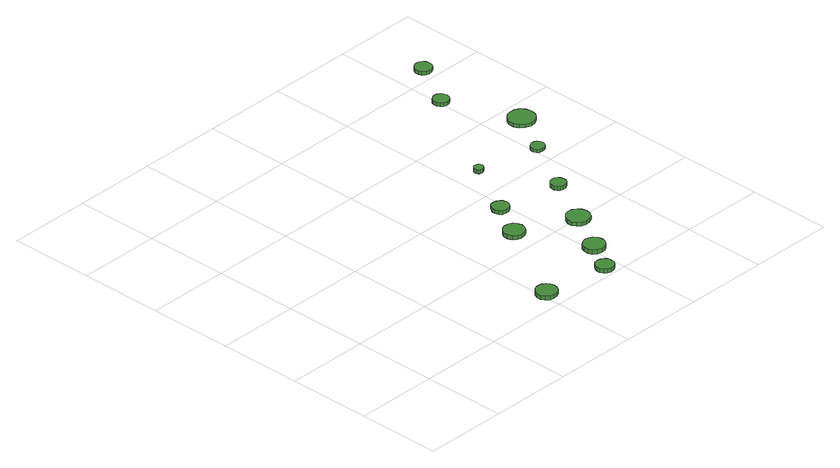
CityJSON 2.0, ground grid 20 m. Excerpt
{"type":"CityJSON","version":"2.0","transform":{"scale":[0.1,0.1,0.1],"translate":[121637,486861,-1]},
"CityObjects":{
"tree1":{"type":"SolitaryVegetationObject","attributes":{"function":"something"}},
"tree2":{"type":"SolitaryVegetationObject","attributes":{"function":"something"},"geometry":[{"type":"MultiSurface","lod":"1","boundaries":[[[0,1,2,3,4,5,6,7,8,9,10,11,12,13,14]],[[15,16,17,18,19,20,21,22,23,24,25,26,27,28,29]],[[0,29,28,1]],[[1,28,27,2]],[[2,27,26,3]],[[3,26,25,4]],[[4,25,24,5]],[[5,24,23,6]],[[6,23,22,7]],[[7,22,21,8]],[[8,21,20,9]],[[9,20,19,10]],[[10,19,18,11]],[[11,18,17,12]],[[12,17,16,13]],[[13,16,15,14]],[[14,15,29,0]]]}]},
"tree3":{"type":"SolitaryVegetationObject","attributes":{"function":"something"}},
"tree4":{"type":"SolitaryVegetationObject","attributes":{"function":"something"},"geometry":[{"type":"MultiSurface","lod":"1","boundaries":[[[30,31,32,33,34,35,36,37,38,39,40,41,42,43,44]],[[45,46,47,48,49,50,51,52,53,54,55,56,57,58,59]],[[30,59,58,31]],[[31,58,57,32]],[[32,57,56,33]],[[33,56,55,34]],[[34,55,54,35]],[[35,54,53,36]],[[36,53,52,37]],[[37,52,51,38]],[[38,51,50,39]],[[39,50,49,40]],[[40,49,48,41]],[[41,48,47,42]],[[42,47,46,43]],[[43,46,45,44]],[[44,45,59,30]]]}]},
"tree5":{"type":"SolitaryVegetationObject","attributes":{"function":"something"},"geometry":[{"type":"MultiSurface","lod":"1","boundaries":[[[60,61,62,63,64,65,66,67,68,69,70,71,72,73,74]],[[75,76,77,78,79,80,81,82,83,84,85,86,87,88,89]],[[60,89,88,61]],[[61,88,87,62]],[[62,87,86,63]],[[63,86,85,64]],[[64,85,84,65]],[[65,84,83,66]],[[66,83,82,67]],[[67,82,81,68]],[[68,81,80,69]],[[69,80,79,70]],[[70,79,78,71]],[[71,78,77,72]],[[72,77,76,73]],[[73,76,75,74]],[[74,75,89,60]]]}]},
"tree6":{"type":"SolitaryVegetationObject","attributes":{"function":"something"},"geometry":[{"type":"MultiSurface","lod":"1","boundaries":[[[90,91,92,93,94,95,96,97,98,99,100,101,102,103,104]],[[105,106,107,108,109,110,111,112,113,114,115,116,117,118,119]],[[90,119,118,91]],[[91,118,117,92]],[[92,117,116,93]],[[93,116,115,94]],[[94,115,114,95]],[[95,114,113,96]],[[96,113,112,97]],[[97,112,111,98]],[[98,111,110,99]],[[99,110,109,100]],[[100,109,108,101]],[[101,108,107,102]],[[102,107,106,103]],[[103,106,105,104]],[[104,105,119,90]]]}]},
"tree7":{"type":"SolitaryVegetationObject","attributes":{"function":"something"},"geometry":[{"type":"MultiSurface","lod":"1","boundaries":[[[120,121,122,123,124,125,126,127,128,129,130,131,132,133,134]],[[135,136,137,138,139,140,141,142,143,144,145,146,147,148,149]],[[120,149,148,121]],[[121,148,147,122]],[[122,147,146,123]],[[123,146,145,124]],[[124,145,144,125]],[[125,144,143,126]],[[126,143,142,127]],[[127,142,141,128]],[[128,141,140,129]],[[129,140,139,130]],[[130,139,138,131]],[[131,138,137,132]],[[132,137,136,133]],[[133,136,135,134]],[[134,135,149,120]]]}]},
"tree8":{"type":"SolitaryVegetationObject","attributes":{"function":"something"},"geometry":[{"type":"MultiSurface","lod":"1","boundaries":[[[150,151,152,153,154,155,156,157,158,159,160,161,162,163,164]],[[165,166,167,168,169,170,171,172,173,174,175,176,177,178,179]],[[150,179,178,151]],[[151,178,177,152]],[[152,177,176,153]],[[153,176,175,154]],[[154,175,174,155]],[[155,174,173,156]],[[156,173,172,157]],[[157,172,171,158]],[[158,171,170,159]],[[159,170,169,160]],[[160,169,168,161]],[[161,168,167,162]],[[162,167,166,163]],[[163,166,165,164]],[[164,165,179,150]]]}]},
"tree9":{"type":"SolitaryVegetationObject","attributes":{"function":"something"},"geometry":[{"type":"MultiSurface","lod":"1","boundaries":[[[180,181,182,183,184,185,186,187,188,189,190,191,192,193,194]],[[195,196,197,198,199,200,201,202,203,204,205,206,207,208,209]],[[180,209,208,181]],[[181,208,207,182]],[[182,207,206,183]],[[183,206,205,184]],[[184,205,204,185]],[[185,204,203,186]],[[186,203,202,187]],[[187,202,201,188]],[[188,201,200,189]],[[189,200,199,190]],[[190,199,198,191]],[[191,198,197,192]],[[192,197,196,193]],[[193,196,195,194]],[[194,195,209,180]]]}]},
"tree10":{"type":"SolitaryVegetationObject","attributes":{"function":"something"},"geometry":[{"type":"MultiSurface","lod":"1","boundaries":[[[210,211,212,213,214,215,216,217,218,219,220,221,222,223,224]],[[225,226,227,228,229,230,231,232,233,234,235,236,237,238,239]],[[210,239,238,211]],[[211,238,237,212]],[[212,237,236,213]],[[213,236,235,214]],[[214,235,234,215]],[[215,234,233,216]],[[216,233,232,217]],[[217,232,231,218]],[[218,231,230,219]],[[219,230,229,220]],[[220,229,228,221]],[[221,228,227,222]],[[222,227,226,223]],[[223,226,225,224]],[[224,225,239,210]]]}]},
"tree11":{"type":"SolitaryVegetationObject","attributes":{"function":"something"}},
"tree12":{"type":"SolitaryVegetationObject","attributes":{"function":"something"},"geometry":[{"type":"MultiSurface","lod":"1","boundaries":[[[240,241,242,243,244,245,246,247,248,249,250,251,252,253,254]],[[255,256,257,258,259,260,261,262,263,264,265,266,267,268,269]],[[240,269,268,241]],[[241,268,267,242]],[[242,267,266,243]],[[243,266,265,244]],[[244,265,264,245]],[[245,264,263,246]],[[246,263,262,247]],[[247,262,261,248]],[[248,261,260,249]],[[249,260,259,250]],[[250,259,258,251]],[[251,258,257,252]],[[252,257,256,253]],[[253,256,255,254]],[[254,255,269,240]]]}]},
"tree13":{"type":"SolitaryVegetationObject","attributes":{"function":"something"},"geometry":[{"type":"MultiSurface","lod":"1","boundaries":[[[270,271,272,273,274,275,276,277,278,279,280,281,282,283,284]],[[285,286,287,288,289,290,291,292,293,294,295,296,297,298,299]],[[270,299,298,271]],[[271,298,297,272]],[[272,297,296,273]],[[273,296,295,274]],[[274,295,294,275]],[[275,294,293,276]],[[276,293,292,277]],[[277,292,291,278]],[[278,291,290,279]],[[279,290,289,280]],[[280,289,288,281]],[[281,288,287,282]],[[282,287,286,283]],[[283,286,285,284]],[[284,285,299,270]]]}]},
"tree14":{"type":"SolitaryVegetationObject","attributes":{"function":"something"},"geometry":[{"type":"MultiSurface","lod":"1","boundaries":[[[300,301,302,303,304,305,306,307,308,309,310,311,312,313,314]],[[315,316,317,318,319,320,321,322,323,324,325,326,327,328,329]],[[300,329,328,301]],[[301,328,327,302]],[[302,327,326,303]],[[303,326,325,304]],[[304,325,324,305]],[[305,324,323,306]],[[306,323,322,307]],[[307,322,321,308]],[[308,321,320,309]],[[309,320,319,310]],[[310,319,318,311]],[[311,318,317,312]],[[312,317,316,313]],[[313,316,315,314]],[[314,315,329,300]]]}]},
"tree15":{"type":"SolitaryVegetationObject","attributes":{"function":"something"},"geometry":[{"type":"MultiSurface","lod":"1","boundaries":[[[330,331,332,333,334,335,336,337,338,339,340,341,342,343,344]],[[345,346,347,348,349,350,351,352,353,354,355,356,357,358,359]],[[330,359,358,331]],[[331,358,357,332]],[[332,357,356,333]],[[333,356,355,334]],[[334,355,354,335]],[[335,354,353,336]],[[336,353,352,337]],[[337,352,351,338]],[[338,351,350,339]],[[339,350,349,340]],[[340,349,348,341]],[[341,348,347,342]],[[342,347,346,343]],[[343,346,345,344]],[[344,345,359,330]]]}]}
},
"vertices":[
[437,47,16],[435,57,16],[429,65,16],[420,71,16],[410,72,16],[400,69,16],[392,62,16],[388,52,16],[388,42,16],[392,33,16],[400,26,16],[410,23,16],[420,24,16],[429,29,16],[435,37,16],[435,37,6],[429,29,6],[420,24,6],[410,23,6],[400,26,6],[392,33,6],[388,42,6],[388,52,6],[392,62,6],[400,69,6],[410,72,6],[420,71,6],[429,65,6],[435,57,6],[437,47,6],
[591,27,16],[590,36,16],[584,43,16],[577,47,16],[568,48,16],[559,46,16],[553,40,16],[549,32,16],[549,23,16],[553,15,16],[559,9,16],[568,6,16],[577,7,16],[584,11,16],[590,18,16],[590,18,6],[584,11,6],[577,7,6],[568,6,6],[559,9,6],[553,15,6],[549,23,6],[549,32,6],[553,40,6],[559,46,6],[568,48,6],[577,47,6],[584,43,6],[590,36,6],[591,27,6],
[562,259,16],[560,269,16],[554,277,16],[545,282,16],[534,283,16],[525,280,16],[517,273,16],[513,264,16],[513,254,16],[517,244,16],[525,237,16],[534,234,16],[545,235,16],[554,240,16],[560,249,16],[560,249,6],[554,240,6],[545,235,6],[534,234,6],[525,237,6],[517,244,6],[513,254,6],[513,264,6],[517,273,6],[525,280,6],[534,283,6],[545,282,6],[554,277,6],[560,269,6],[562,259,6],
[637,97,17],[635,107,17],[628,116,17],[619,121,17],[609,122,17],[599,119,17],[591,112,17],[587,102,17],[587,92,17],[591,82,17],[599,75,17],[609,72,17],[619,73,17],[628,78,17],[635,87,17],[635,87,6],[628,78,6],[619,73,6],[609,72,6],[599,75,6],[591,82,6],[587,92,6],[587,102,6],[591,112,6],[599,119,6],[609,122,6],[619,121,6],[628,116,6],[635,107,6],[637,97,6],
[606,343,16],[604,351,16],[599,358,16],[592,362,16],[583,363,16],[575,361,16],[569,355,16],[565,347,16],[565,339,16],[569,331,16],[575,325,16],[583,323,16],[592,324,16],[599,328,16],[604,335,16],[604,335,7],[599,328,7],[592,324,7],[583,323,7],[575,325,7],[569,331,7],[565,339,7],[565,347,7],[569,355,7],[575,361,7],[583,363,7],[592,362,7],[599,358,7],[604,351,7],[606,343,7],
[697,198,15],[695,209,15],[688,218,15],[678,224,15],[667,225,15],[656,222,15],[648,214,15],[643,204,15],[643,192,15],[648,182,15],[656,174,15],[667,171,15],[678,172,15],[688,177,15],[695,187,15],[695,187,6],[688,177,6],[678,172,6],[667,171,6],[656,174,6],[648,182,6],[643,192,6],[643,204,6],[648,214,6],[656,222,6],[667,225,6],[678,224,6],[688,218,6],[695,209,6],[697,198,6],
[674,478,17],[673,483,17],[671,487,17],[667,489,17],[662,489,17],[657,488,17],[654,485,17],[652,481,17],[652,476,17],[654,472,17],[657,469,17],[662,467,17],[667,468,17],[671,470,17],[673,474,17],[673,474,7],[671,470,7],[667,468,7],[662,467,7],[657,469,7],[654,472,7],[652,476,7],[652,481,7],[654,485,7],[657,488,7],[662,489,7],[667,489,7],[671,487,7],[673,483,7],[674,478,7],
[754,318,16],[753,325,16],[748,331,16],[742,335,16],[734,335,16],[727,333,16],[722,328,16],[719,321,16],[719,314,16],[722,307,16],[727,302,16],[734,300,16],[742,300,16],[748,304,16],[753,310,16],[753,310,6],[748,304,6],[742,300,6],[734,300,6],[727,302,6],[722,307,6],[719,314,6],[719,321,6],[722,328,6],[727,333,6],[734,335,6],[742,335,6],[748,331,6],[753,325,6],[754,318,6],
[828,448,15],[827,455,15],[823,460,15],[817,464,15],[810,464,15],[804,462,15],[799,458,15],[796,452,15],[796,445,15],[799,439,15],[804,434,15],[810,432,15],[817,433,15],[823,436,15],[827,442,15],[827,442,7],[823,436,7],[817,433,7],[810,432,7],[804,434,7],[799,439,7],[796,445,7],[796,452,7],[799,458,7],[804,462,7],[810,464,7],[817,464,7],[823,460,7],[827,455,7],[828,448,7],
[824,721,16],[822,729,16],[818,735,16],[811,739,16],[803,740,16],[796,737,16],[790,732,16],[787,725,16],[787,717,16],[790,710,16],[796,705,16],[803,702,16],[811,703,16],[818,707,16],[822,713,16],[822,713,7],[818,707,7],[811,703,7],[803,702,7],[796,705,7],[790,710,7],[787,717,7],[787,725,7],[790,732,7],[796,737,7],[803,740,7],[811,739,7],[818,735,7],[822,729,7],[824,721,7],
[901,549,15],[899,562,15],[891,573,15],[880,579,15],[867,580,15],[854,576,15],[845,568,15],[839,556,15],[839,543,15],[845,531,15],[854,522,15],[867,518,15],[880,519,15],[891,526,15],[899,536,15],[899,536,7],[891,526,7],[880,519,7],[867,518,7],[854,522,7],[845,531,7],[839,543,7],[839,556,7],[845,568,7],[854,576,7],[867,580,7],[880,579,7],[891,573,7],[899,562,7],[901,549,7],
[890,833,16],[889,841,16],[884,848,16],[877,852,16],[868,853,16],[860,850,16],[854,845,16],[851,837,16],[851,829,16],[854,821,16],[860,816,16],[868,813,16],[877,814,16],[884,818,16],[889,825,16],[889,825,7],[884,818,7],[877,814,7],[868,813,7],[860,816,7],[854,821,7],[851,829,7],[851,837,7],[854,845,7],[860,850,7],[868,853,7],[877,852,7],[884,848,7],[889,841,7],[890,833,7]
]}
